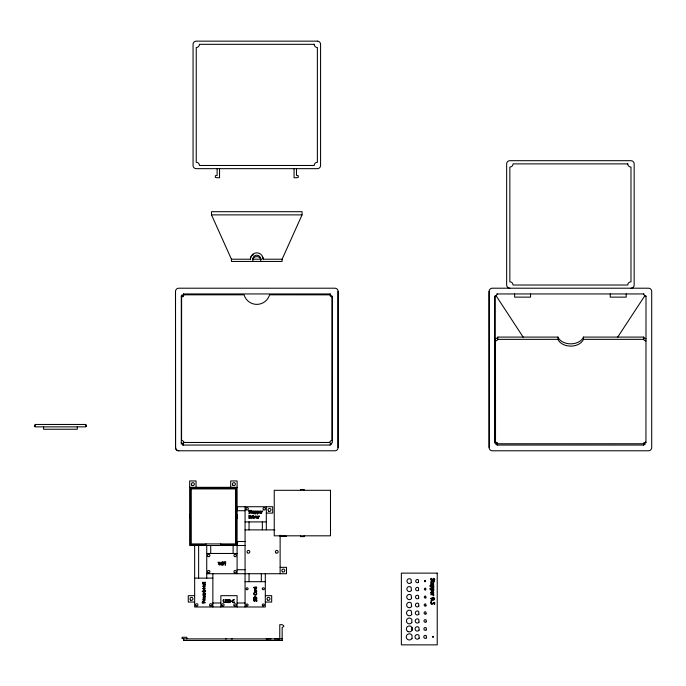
<?xml version="1.0" encoding="UTF-8"?>
<svg xmlns="http://www.w3.org/2000/svg" width="686" height="686" viewBox="0 0 686 686"><rect width="100%" height="100%" fill="white"/><g stroke="black" fill="none" stroke-linecap="round" stroke-linejoin="round"><path stroke-width="1.03" d="M196.05 487.326L196.05 480.946L189.679 480.946L189.679 545.499L245.065 545.499M211.511 214.881L211.511 211.691L302.046 211.691L302.046 214.881L282.118 259.205L282.118 261.443L231.431 261.443L231.431 259.205L211.511 214.881L302.046 214.881M237.099 545.499L237.099 480.946L230.719 480.946L230.719 487.326M183.548 293.942L183.539 293.968A3.19 3.19 0 0 1 181.284 296.223L181.284 296.223M330.077 445.043L330.086 445.017A3.19 3.19 0 0 1 332.333 442.762L332.367 296.223A3.19 3.19 0 0 1 330.086 293.968L330.077 293.942M497.144 293.942L497.136 293.968A3.19 3.19 0 0 1 494.889 296.223L494.855 442.762A3.19 3.19 0 0 1 497.136 445.017L497.144 445.043M643.674 445.043L643.682 445.017A3.19 3.19 0 0 1 645.938 442.762L646.006 296.095M495.524 340.959L495.498 340.968A3.19 2.255 0 0 0 497.779 339.373L497.779 337.092L557.975 337.092A13.283 9.39 0 0 0 570.726 343.858A13.283 9.39 0 0 0 583.477 337.092L643.674 337.092A3.19 2.255 0 0 0 645.938 338.713L645.963 338.713M497.779 339.373L557.975 339.347A13.283 9.39 0 0 0 570.726 346.113A13.283 9.39 0 0 0 583.477 339.347L643.674 339.347A3.19 2.255 0 0 0 645.938 340.959L645.963 340.968M35.097 425.02L34.3 426.298L35.097 426.298M617.434 337.521L644.84 295.726M182.107 444.357L184.525 442.247M495.704 444.357L497.316 442.95M645.938 442.161L645.963 442.153A3.19 2.255 0 0 0 643.682 443.756L497.779 443.773A3.19 2.255 0 0 0 495.524 442.161L495.498 338.713A3.19 2.255 0 0 0 497.779 337.118M225.617 638.872L226.346 638.872M232.314 638.872L231.276 638.872M267.094 638.872L266.211 638.872L271.056 638.88M278.413 638.88L279.288 638.872L274.443 638.872M267.094 640.467L266.211 640.467L268.132 640.475M278.413 640.467L279.288 640.467L277.367 640.467M231.431 259.205L250.399 259.205A6.38 6.38 0 0 1 256.778 252.834A6.38 6.38 0 0 1 263.15 259.205L282.118 259.205M253.083 259.205L261.529 259.205M183.445 293.951L330.266 293.951M497.041 293.951L643.862 293.951M85.784 426.298L86.582 426.298L85.784 425.02M182.373 445.051L330.266 445.051M497.041 445.051L643.862 445.051M189.679 487.326L237.099 487.326M245.065 510.718L237.099 510.718L237.099 506.731L272.694 506.731L272.694 513.102L266.322 513.102M245.065 521.909L266.322 521.909M245.065 529.884L274.82 529.884M280.128 536.255L286.508 536.255M245.065 541.52L237.099 541.52L237.099 573.719M206.735 553.473L237.099 553.473M280.128 567.339L286.508 567.339L286.508 573.719L206.735 573.719M237.099 569.732L245.065 569.732M194.653 578.135L212.866 578.135M245.065 581.685L265.31 581.685M194.653 595.671L188.273 595.671L188.273 602.051L194.653 602.051M265.31 595.671L271.682 595.671L271.682 602.051L265.31 602.051M212.866 603.003L220.841 603.003M237.099 603.003L245.065 603.003M183.651 638.872L282.152 638.88M186.841 638.88L186.841 637.277L182.056 637.277L182.056 638.563L183.651 638.563L183.651 640.475L282.152 640.458L282.152 627.544L283.747 626.507L283.747 625.718L282.152 624.68L279.768 624.68L279.768 638.872M183.651 640.475L282.152 640.475M645.938 296.223L645.963 296.223A3.19 3.19 0 0 1 643.682 293.968L643.674 293.942M181.258 442.762L181.284 442.762A3.19 3.19 0 0 1 183.539 445.017L183.548 445.043M643.579 442.95L645.2 444.357M329.177 442.247L331.604 444.357M496.064 295.726L523.427 337.521M181.884 294.843L183.051 296.618M219.957 562.597L221.029 565.11L221.792 562.074L220.789 564.621L219.769 562.074L219.357 565.11L218.139 562.074L219.16 564.595M643.674 337.092L643.682 339.373M489.118 291.387L489.118 447.598A3.19 3.19 0 0 0 492.308 450.779L648.51 450.779A3.19 3.19 0 0 0 651.7 447.598L651.7 291.387A3.19 3.19 0 0 0 648.51 288.206L492.308 288.206A3.19 3.19 0 0 0 489.118 291.387L489.204 447.598M626.198 293.942L626.198 297.132L610.257 297.132L610.257 293.942M583.477 337.092L583.477 339.347M557.975 337.092L557.975 339.347M530.561 293.942L530.561 297.132L514.62 297.132L514.62 293.942M494.898 296.095L494.898 442.907M411.926 627.424L411.926 630.408M178.789 450.779A3.19 3.19 0 0 1 175.599 447.598L175.522 291.387A3.19 3.19 0 0 1 178.712 288.206L334.914 288.206A3.19 3.19 0 0 1 338.104 291.387L338.104 447.598A3.19 3.19 0 0 1 334.914 450.779L178.677 450.779A3.19 3.19 0 0 1 175.522 447.598L175.487 291.387M338.069 291.387L338.069 447.598M304.198 490.31L304.198 489.512L300.537 489.512L300.537 490.31M304.198 535.817L304.198 536.615L300.537 536.615L300.537 535.817M296.498 168.662L296.498 175.35L298.256 175.753L298.256 177.348L296.661 177.743L294.071 177.743L294.071 168.662M280.128 535.226L280.128 573.719M266.322 506.731L266.322 529.884M265.31 573.719L265.31 606.99L194.653 606.99L194.653 545.499M262.335 521.909L262.335 529.884M261.323 573.719L261.323 581.685M260.766 261.443L260.629 259.094A3.987 3.301 0 0 0 256.778 256.641A3.987 3.301 0 0 0 252.928 259.094L252.791 261.443M249.052 521.909L249.052 529.884M249.052 573.719L249.052 581.685M245.065 506.731L245.065 606.99M237.099 514.423L237.099 518.402M237.099 606.99L237.099 595.671L220.841 595.671L220.841 606.99M236.301 514.423L236.301 518.402M233.111 545.499L233.111 553.473M222.95 544.71L222.95 545.499M220.832 543.912L220.832 544.71L236.301 544.71L236.301 488.123L190.476 488.123L190.476 544.71L205.937 544.71L205.937 543.912M219.554 168.662L219.554 177.743L216.965 177.743L215.37 177.348L215.37 175.753L217.119 175.35L217.119 168.662M212.866 573.719L212.866 606.99M210.713 545.499L210.713 553.473M206.735 545.499L206.735 578.135M203.819 544.71L203.819 545.499M198.631 545.499L198.631 578.135M190.476 514.423L190.476 518.402M189.679 514.423L189.679 518.402M181.301 296.095L181.301 443.979M77.295 426.855L77.295 429.247L43.587 429.247L43.587 426.855M250.399 259.205A6.38 5.282 0 0 1 251.256 256.564M252.268 255.475A6.38 5.282 0 0 1 253.588 254.635M262.301 256.564A6.38 5.282 0 0 1 263.15 259.205M252.791 259.205A3.987 3.987 0 0 1 256.778 255.226A3.987 3.987 0 0 1 260.766 259.205M509.844 288.206A3.19 3.19 0 0 1 506.654 285.016L506.654 163.877A3.19 3.19 0 0 1 509.844 160.687L630.983 160.687A3.19 3.19 0 0 1 634.164 163.877L634.164 285.016A3.19 3.19 0 0 1 630.983 288.206M191.265 488.921L191.265 543.912L235.504 543.912L235.504 488.921L191.265 488.921M254.72 589.163L254.995 589.866L256.615 590.217L254.343 590.26L254.72 589.163M253.743 597.995L253.743 599.067L256.778 599.015C257.653 596.829 253.992 595.602 253.743 597.995M254.086 598.098C258.613 601.313 255.664 594.402 254.086 598.098M203.433 592.215L203.699 592.927L205.311 593.304L203.039 593.304L203.433 592.215M433.243 595.491L433.715 595.774L433.732 594.273L430.885 594.273L430.885 594.745L432.909 594.745L433.243 595.491M253.726 600.25C254.686 604.177 256.461 596.957 256.641 601.485C257.885 599.89 255.02 598.389 255.02 600.679C253.666 602.299 254.583 597.969 253.726 600.25M202.293 602.119L202.276 603.123L205.311 602.72C204.359 603.208 203.21 599.624 202.293 602.119M434.744 579.533C433.758 582.937 434.813 577.415 433.123 579.276C433.063 582.131 429.53 580.193 431.117 578.229C431.434 583.829 433.149 575.331 434.744 579.533M254.669 591.512C254.557 594.213 253.717 588.768 256.624 590.757C257.284 593.167 255.063 592.121 254.669 591.512M225.608 601.476C225.308 604.195 221.784 601.571 223.413 599.581L223.816 599.581C222.195 603.037 226.817 603.037 225.205 599.581L225.608 601.476M430.825 602.891C431.16 606.038 433.509 603.105 434.229 602.814L434.229 604.4L434.675 604.4L434.675 602.325C432.24 601.965 432.146 606.287 431.031 602.171L430.825 602.891M253.614 593.459C253.305 594.968 255.398 595.568 256.358 594.676C257.662 593.982 255.526 591.718 256.341 593.381C254.943 597.9 253.649 590.929 253.614 593.459M256.624 512.125C256.941 513.823 254.48 512.776 255.098 514.157L254.712 511.044L256.144 511.061L256.624 512.125M258.922 512.125C259.248 513.823 256.778 512.776 257.404 514.157L257.018 511.044L258.442 511.061L258.922 512.125M232.743 600.825C232.383 601.939 233.772 602.883 234.578 601.922C234.723 603.183 232.202 602.737 232.331 601.459C231.997 598.672 236.799 598.921 232.743 600.825M205.371 590.843L205.311 591.804L202.138 591.418C202.953 591.984 203.879 587.859 205.371 590.843M205.363 584.361L205.174 585.115C205.268 581.702 202.91 587.67 203.15 583.554C203.21 586.093 204.591 582.191 205.363 584.361M252.379 511.936L252.825 513.205L254.283 513.179L252.765 512.408L254.326 512.228L253.94 511.121L252.988 511.07L252.379 511.936M256.024 516.97L256.47 518.239L257.927 518.213L256.41 517.441L257.97 517.253L257.584 516.155L256.633 516.095L256.024 516.97M259.188 511.936L259.634 513.205L261.092 513.179L259.565 512.408L261.134 512.228L260.749 511.121L259.797 511.07L259.188 511.936M205.363 594.513C205.414 596.846 201.487 595.019 203.545 593.759C205.654 598.424 204.359 591.401 205.363 594.513M430.851 583.94C431.64 588.554 431.125 578.967 432.832 585.261C435.713 584.292 431.425 581.128 430.851 583.94M430.851 592.438C431.64 597.052 431.125 587.473 432.832 593.767C435.713 592.798 431.425 589.626 430.851 592.438M205.354 582.423L204.951 583.04L202.379 583.091L203.039 582.002L203.356 582.706C204.874 583.915 204.977 581.205 205.354 582.423M430.851 581.951C431.168 583.966 431.408 580.236 433.338 581.788L433.732 582.671L433.732 581.788L434.547 581.308L433.338 580.991L430.851 581.951M203.296 594.488C203.631 596.494 204.402 593.124 203.296 594.488M433.415 584.112C432.574 586.247 432.472 581.822 433.415 584.112M433.415 592.618C432.574 594.753 432.472 590.32 433.415 592.618M250.802 516.832C249.121 520.683 249.078 512.999 250.802 516.832M256.272 587.945C254.283 590.037 254.335 585.647 256.272 587.945M202.653 602.076C203.648 604.58 204.325 600.439 202.653 602.076M202.996 586.161C204.754 590.132 206.4 583.134 202.996 586.161M202.996 588.425C204.754 592.395 206.4 585.398 202.996 588.425M202.996 599.787C204.754 603.749 206.4 596.76 202.996 599.787M230.144 601.699L228.91 602.265L228.91 601.15L230.144 601.699M256.641 588.031C255.655 590.38 253.931 587.327 253.4 587.405L256.555 586.967L256.641 588.031M203.313 586.238C204.582 588.742 205.92 584.335 203.313 586.238M203.313 588.502C204.582 591.006 205.92 586.599 203.313 588.502M203.313 599.864C204.582 602.368 205.92 597.952 203.313 599.864M226.071 600.216C227.4 601.802 227.941 602.137 226.028 602.428C228.524 603.466 228.344 600.739 226.474 600.353C228.687 600.164 227.495 598.835 226.071 600.216M230.565 601.682L230.067 602.48L228.507 602.608L228.507 599.581C230.925 598.981 229.947 600.764 230.565 601.682M248.726 510.924C250.056 512.511 250.596 512.845 248.684 513.137C251.17 514.174 250.99 511.447 249.121 511.061C251.333 510.881 250.141 509.544 248.726 510.924M203.348 590.689C204.548 593.193 205.886 589.017 203.348 590.689M433.355 587.002L431.871 587.602L431.297 586.564L433.029 586.247L433.355 587.002M433.355 589.874L431.871 590.483L431.297 589.446L433.029 589.128L433.355 589.874M430.842 598.561C434.015 604.289 437.154 594.325 430.842 598.561M433.809 587.113C433.621 589.008 429.865 588.091 431.031 586.247L429.839 586.247L429.839 585.767L433.732 585.767L433.809 587.113M433.809 589.994C433.621 591.889 429.865 590.972 431.031 589.128L429.839 589.128L429.839 588.648L433.732 588.648L433.809 589.994M251.222 516.841L250.604 518.11L248.829 518.35L248.829 515.323L250.604 515.563L251.222 516.841M262.318 588.537L262.284 588.794A0.995 0.995 0 0 0 263.047 589.737L263.304 589.763A0.995 0.995 0 0 0 264.281 588.828A0.995 0.995 0 0 0 263.433 587.782A0.995 0.995 0 0 0 262.318 588.537M256.23 512.168C256.341 513.565 254.18 513.042 255.098 511.61L255.938 511.404L256.23 512.168M258.528 512.168C258.648 513.565 256.487 513.042 257.404 511.61L258.245 511.404L258.528 512.168M256.358 591.744L255.698 592.087L255.441 591.16L256.358 591.744M434.332 598.852C430.791 601.656 430.808 596.04 434.332 598.852M183.865 294.817L183.857 294.843A3.19 3.19 0 0 1 181.61 297.098L181.576 440.206A3.19 3.19 0 0 1 183.857 442.47L329.76 442.47A3.19 3.19 0 0 1 332.015 440.215L332.041 297.107A3.19 3.19 0 0 1 329.76 294.843L269.564 294.817A13.283 13.283 0 0 1 244.062 294.817L183.865 294.817M424.505 580.896C425.234 583.846 426.358 578.77 424.505 580.896M432.574 636.711C433.192 639.292 434.152 634.85 432.574 636.711M229.999 600.319L228.91 600.816L228.91 599.924L229.999 600.319M252.808 511.679C254.249 513.068 253.992 510.375 252.808 511.679M256.453 516.712C257.893 518.102 257.627 515.409 256.453 516.712M259.608 511.679C261.057 513.068 260.791 510.375 259.608 511.679M255.475 516.078L254.858 517.836L253.82 516.078L254.669 518.35L255.475 516.078M411.326 582.397L411.025 582.791A2.392 2.392 0 0 1 407.647 582.791A2.392 2.392 0 0 1 407.647 579.413A2.392 2.392 0 0 1 411.025 579.413L411.326 582.397M411.429 590.397L411.094 590.826A2.487 2.487 0 0 1 407.578 590.826A2.487 2.487 0 0 1 407.578 587.31A2.487 2.487 0 0 1 411.094 587.31L411.429 590.397M418.503 582.14L418.434 582.225A1.595 1.595 0 0 1 416.179 582.225A1.595 1.595 0 0 1 416.179 579.97A1.595 1.595 0 0 1 418.434 579.97L418.503 582.14M411.531 598.398L411.171 598.869A2.59 2.59 0 0 1 407.501 598.869A2.59 2.59 0 0 1 407.501 595.208A2.59 2.59 0 0 1 411.171 595.208L411.531 598.398M418.597 590.14L418.503 590.269A1.689 1.689 0 0 1 416.11 590.269A1.689 1.689 0 0 1 416.11 587.868A1.689 1.689 0 0 1 418.503 587.868L418.597 590.14M411.626 606.407L411.24 606.913A2.693 2.693 0 0 1 407.433 606.913A2.693 2.693 0 0 1 407.433 603.105A2.693 2.693 0 0 1 411.24 603.105L411.626 606.407M418.7 598.141L418.571 598.303A1.792 1.792 0 0 1 416.042 598.303A1.792 1.792 0 0 1 416.042 595.774A1.792 1.792 0 0 1 418.571 595.774L418.7 598.141M411.729 614.407L411.308 614.948A2.787 2.787 0 0 1 407.364 614.948A2.787 2.787 0 0 1 407.364 611.003A2.787 2.787 0 0 1 411.308 611.003L411.729 614.407M418.803 606.141L418.649 606.347A1.895 1.895 0 0 1 415.965 606.347A1.895 1.895 0 0 1 415.965 603.671A1.895 1.895 0 0 1 418.649 603.671L418.803 606.141M418.897 614.15L418.717 614.39A1.989 1.989 0 0 1 415.896 614.39A1.989 1.989 0 0 1 415.896 611.569A1.989 1.989 0 0 1 418.717 611.569L418.897 614.15M419 622.151L418.786 622.425A2.092 2.092 0 0 1 415.827 622.425A2.092 2.092 0 0 1 415.827 619.467A2.092 2.092 0 0 1 418.786 619.467L419 622.151M419.103 630.151L418.854 630.468A2.195 2.195 0 0 1 415.759 630.468A2.195 2.195 0 0 1 415.759 627.364A2.195 2.195 0 0 1 418.854 627.364L419.103 630.151M419.197 638.152L418.923 638.503A2.29 2.29 0 0 1 415.682 638.503A2.29 2.29 0 0 1 415.682 635.27A2.29 2.29 0 0 1 418.923 635.27L419.197 638.152M426.375 637.894L426.332 637.946A1.492 1.492 0 0 1 424.222 637.946A1.492 1.492 0 0 1 424.222 635.828A1.492 1.492 0 0 1 426.332 635.828L426.375 637.894M252.156 516.627L251.633 518.35L251.633 516.078L252.834 516.095L252.156 516.627M262.043 511.593L261.52 513.325L261.52 511.044L262.721 511.061L262.043 511.593M258.879 516.627L258.356 518.35L258.356 516.078L259.557 516.095L258.879 516.627M425.774 589.806L425.723 589.849A0.9 0.9 0 0 1 424.377 589.068A0.9 0.9 0 0 1 425.723 588.296L425.774 589.806M425.877 597.823L425.774 597.9A0.995 0.995 0 0 1 424.282 597.043A0.995 0.995 0 0 1 425.774 596.177L425.877 597.823M425.972 605.841L425.826 605.961A1.098 1.098 0 0 1 424.18 605.009A1.098 1.098 0 0 1 425.826 604.057L425.972 605.841M426.075 613.859L425.877 614.013A1.192 1.192 0 0 1 424.077 612.975A1.192 1.192 0 0 1 425.877 611.946L426.075 613.859M252.216 512.957L251.582 512.888L251.53 511.362L252.234 511.044L251.153 510.393L251.196 512.957L252.234 512.957M205.311 596.769L203.553 597.326L205.311 598.226L203.039 598.809L204.797 598.012L203.039 597.472L204.797 596.606L203.039 595.842L205.311 596.769M317.378 41.143L196.239 41.143A3.19 3.19 0 0 0 193.058 44.333L193.058 165.472A3.19 3.19 0 0 0 196.239 168.662L317.378 168.662A3.19 3.19 0 0 0 320.568 165.472L320.568 44.333A3.19 3.19 0 0 0 317.378 41.143M314.197 44.333L199.429 44.333A3.19 3.19 0 0 1 196.239 47.523L196.239 162.282A3.19 3.19 0 0 1 199.429 165.472L314.197 165.472A3.19 3.19 0 0 1 317.378 162.282L317.378 47.523A3.19 3.19 0 0 1 314.197 44.333M627.793 163.877L513.025 163.877A3.19 3.19 0 0 1 509.844 167.067L509.844 281.826A3.19 3.19 0 0 1 513.025 285.016L627.793 285.016A3.19 3.19 0 0 1 630.983 281.826L630.983 167.067A3.19 3.19 0 0 1 627.793 163.877M85.784 424.463L35.097 424.463L35.097 426.855L85.784 426.855L85.784 424.463M330.498 490.31L274.237 490.31L274.237 535.817L330.498 535.817L330.498 490.31M253.546 515.306L253.117 515.701L253.546 515.306M253.52 516.078L253.143 518.35L253.52 516.078M222.538 562.057L222.101 562.451L222.538 562.057M224.922 562.074L223.104 562.074L223.104 565.11L223.507 563.652L224.862 563.652L223.507 563.292L223.507 562.434L224.922 562.074M225.668 562.057L225.231 562.451L225.668 562.057M222.513 562.837L222.127 565.11L222.513 562.837M225.643 562.837L225.257 565.11L225.643 562.837M437.231 573.127L401.37 573.127L401.37 644.857L437.231 644.857L437.231 573.127M431.614 600.756L430.885 600.756L430.885 601.365L431.614 601.365L431.614 600.756M231.988 601.099L230.839 601.468L231.988 601.099M426.195 621.868L426.195 620.033A1.295 1.295 0 0 0 424.36 620.033A1.295 1.295 0 0 0 424.36 621.868A1.295 1.295 0 0 0 426.195 621.868M426.263 629.902L426.263 627.93A1.398 1.398 0 0 0 424.291 627.93A1.398 1.398 0 0 0 424.291 629.902A1.398 1.398 0 0 0 426.263 629.902M412.012 638.434L412.012 635.339A3.087 3.087 0 0 0 407.355 634.524A3.087 3.087 0 0 0 407.355 639.249A3.087 3.087 0 0 0 412.012 638.434M411.84 622.391L411.84 619.501A2.89 2.89 0 0 0 407.475 618.738A2.89 2.89 0 0 0 407.475 623.162A2.89 2.89 0 0 0 411.84 622.391M407.844 631.506A2.993 2.993 0 0 0 412.329 628.916A2.993 2.993 0 0 0 407.844 626.327A2.993 2.993 0 0 0 407.844 631.506M232.854 485.191A1.492 1.492 0 0 0 235.349 484.522A1.492 1.492 0 0 0 233.523 482.695A1.492 1.492 0 0 0 232.854 485.191M191.806 485.191A1.492 1.492 0 0 0 194.31 484.522A1.492 1.492 0 0 0 192.474 482.695A1.492 1.492 0 0 0 191.806 485.191M268.758 511.216A1.492 1.492 0 0 0 271.004 509.921A1.492 1.492 0 0 0 268.758 508.626A1.492 1.492 0 0 0 268.758 511.216M282.572 571.824A1.492 1.492 0 0 0 284.81 570.529A1.492 1.492 0 0 0 282.572 569.234A1.492 1.492 0 0 0 282.572 571.824M267.437 599.916A1.492 1.492 0 0 0 269.941 599.247A1.492 1.492 0 0 0 268.106 597.412A1.492 1.492 0 0 0 267.437 599.916M190.717 600.156A1.492 1.492 0 0 0 192.955 598.861A1.492 1.492 0 0 0 190.717 597.566A1.492 1.492 0 0 0 190.717 600.156M208.107 556.535A1.192 1.192 0 0 0 209.899 555.497A1.192 1.192 0 0 0 208.107 554.46A1.192 1.192 0 0 0 208.107 556.535M234.278 572.536A1.192 1.192 0 0 0 236.276 572.004A1.192 1.192 0 0 0 234.809 570.538A1.192 1.192 0 0 0 234.278 572.536M208.107 572.724A1.192 1.192 0 0 0 209.899 571.687A1.192 1.192 0 0 0 208.107 570.658A1.192 1.192 0 0 0 208.107 572.724M234.526 556.535A1.192 1.192 0 0 0 236.318 555.497A1.192 1.192 0 0 0 234.526 554.46A1.192 1.192 0 0 0 234.526 556.535M263.647 509.844A1.192 1.192 0 0 0 265.439 508.806A1.192 1.192 0 0 0 263.647 507.769A1.192 1.192 0 0 0 263.647 509.844M246.54 509.844A1.192 1.192 0 0 0 248.332 508.806A1.192 1.192 0 0 0 246.54 507.769A1.192 1.192 0 0 0 246.54 509.844M195.879 605.755A1.192 1.192 0 0 0 197.877 605.223A1.192 1.192 0 0 0 196.419 603.757A1.192 1.192 0 0 0 195.879 605.755M210.19 605.944A1.192 1.192 0 0 0 211.983 604.915A1.192 1.192 0 0 0 210.19 603.877A1.192 1.192 0 0 0 210.19 605.944M247.44 552.787A1.398 1.398 0 0 0 249.773 552.161A1.398 1.398 0 0 0 248.066 550.455A1.398 1.398 0 0 0 247.44 552.787M275.781 552.787A1.398 1.398 0 0 0 278.113 552.161A1.398 1.398 0 0 0 276.407 550.455A1.398 1.398 0 0 0 275.781 552.787M222.067 605.755A1.192 1.192 0 0 0 224.065 605.223A1.192 1.192 0 0 0 222.607 603.757A1.192 1.192 0 0 0 222.067 605.755M234.175 605.755A1.192 1.192 0 0 0 236.173 605.223A1.192 1.192 0 0 0 234.706 603.757A1.192 1.192 0 0 0 234.175 605.755M246.591 589.634A0.995 0.995 0 0 0 248.083 588.768A0.995 0.995 0 0 0 246.591 587.911A0.995 0.995 0 0 0 246.591 589.634M246.591 605.824A0.995 0.995 0 0 0 248.083 604.966A0.995 0.995 0 0 0 246.591 604.1A0.995 0.995 0 0 0 246.591 605.824M262.781 605.824A0.995 0.995 0 0 0 264.281 604.966A0.995 0.995 0 0 0 262.781 604.1A0.995 0.995 0 0 0 262.781 605.824"/></g></svg>
